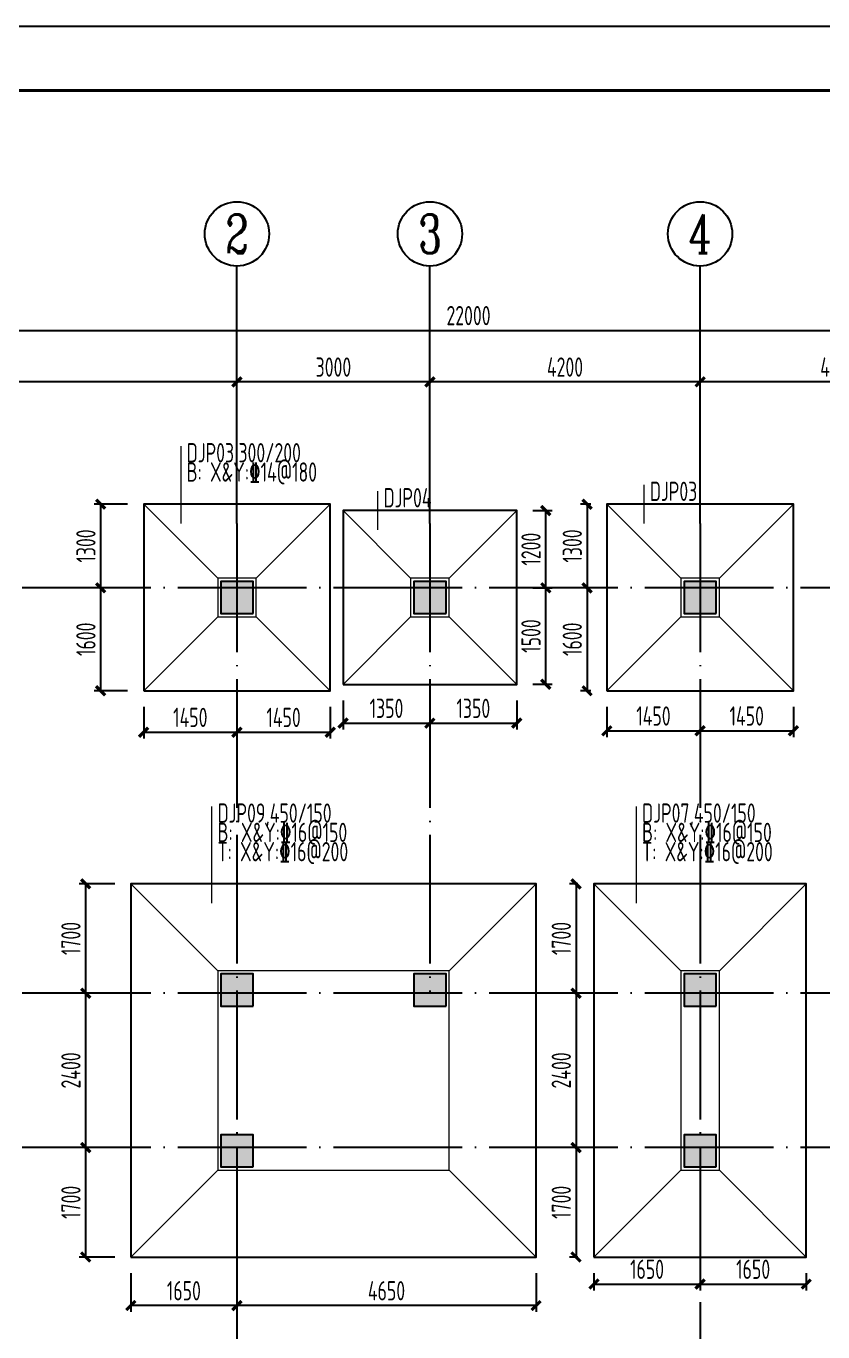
# Model space of a CAD drawing. Extents: x 9731685 to 18866768, y -962146 to 194094.
# Drawn here: x 9796517 to 9808904, y 25002 to 45294 of the extents above; entities that cross this region are included whole.
import ezdxf
from ezdxf.enums import TextEntityAlignment as Align

# ---------------------------------------------------------------- set-up
doc = ezdxf.new("R2010")
doc.units = 0
doc.header["$LTSCALE"] = 1000
doc.linetypes.add('DOTE', pattern=[2.42, 2, -0.2, 0.02, -0.2])
doc.layers.get('0').update_dxf_attribs({"linetype": 'CONTINUOUS'})
doc.layers.get('Defpoints').update_dxf_attribs({"linetype": 'CONTINUOUS'})
for name, color, linetype in [('10', 7, 'CONTINUOUS'), ('AXIS', 1, 'DOTE'), ('AXIS_DIM', 3, 'CONTINUOUS'), ('AXIS_NUM', 7, 'CONTINUOUS'), ('BORDER', 7, 'CONTINUOUS'), ('COLU', 7, 'CONTINUOUS'), ('COLU_HATCH', 251, 'CONTINUOUS'), ('DIM', 3, 'CONTINUOUS')]:
    doc.layers.add(name, color=color, linetype=linetype)
doc.layers.add('1505', color=2, linetype='CONTINUOUS', lineweight=18)
doc.layers.add('1526', color=7, linetype='CONTINUOUS', lineweight=18)
doc.layers.add('709', color=7, linetype='CONTINUOUS', lineweight=18, true_color=0xdfdfdf)
doc.styles.add('TSSD_Axis', font='Complex.shx', dxfattribs={"width": 0.7, "bigfont": 'hztxt.shx'})
doc.styles.add('TSSD_Dimension', font='Tssdeng.shx', dxfattribs={"width": 0.7, "bigfont": 'hztxt.shx'})
doc.styles.add('TSSD_Rein', font='Tssdeng.shx', dxfattribs={"width": 0.7, "bigfont": 'hztxt.shx'})
doc.dimstyles.new('TSSD_100_100$0', dxfattribs={"dimtxt": 300, "dimasz": 100, "dimexe": 100, "dimexo": 250, "dimgap": 80, "dimtad": 1, "dimdec": 0, "dimzin": 0, "dimdsep": 46, "dimtxsty": 'TSSD_Dimension', "dimblk1": 'ARCHTICK', "dimblk2": 'ARCHTICK', "dimsah": 1, "dimcen": 0, "dimclrd": 3, "dimclre": 256, "dimclrt": 7, "dimadec": 1, "dimazin": 0, "dimtfac": 1, "dimtdec": 0, "dimtix": 1, "dimtmove": 2, "dimatfit": 3, "dimldrblk": 'ARCHTICK', "dimfxl": 1, "dimtolj": 1, "dimtzin": 0, "dimarcsym": 0})

# ---------------------------------------------------------------- blocks, each defined once
blk = doc.blocks.new('ts_axno')
at = {"color": 0, "linetype": 'ByBlock', "lineweight": -2}
blk.add_circle((0, 0), 0.5, dxfattribs=at)
at = {"color": 0, "linetype": 'ByBlock', "lineweight": -2, "style": 'TSSD_Axis', "width": 0.7}
blk.add_attdef('A', text='', height=0.6, dxfattribs=at).set_placement((0, 0), align=Align.MIDDLE_CENTER)
blk = doc.blocks.new('_ArchTick')
at = {"color": 0, "linetype": 'ByBlock', "const_width": 0.5}
blk.add_lwpolyline([(-0.71, -0.71), (0.71, 0.71)], dxfattribs=at)
blk = doc.blocks.new('*D683')
at = {"layer": 'AXIS_DIM', "lineweight": -2}
for p, q in [((9806995, 37815), (9806995, 39865)), ((9811295, 37815), (9811295, 39865))]:
    blk.add_line(p, q, dxfattribs=at)
at = {"layer": 'AXIS_DIM', "color": 3, "lineweight": -2}
blk.add_line((9811295, 39765), (9806995, 39765), dxfattribs=at)
at = {"layer": 'Defpoints', "color": 0}
for p in [(9806995, 39765), (9806995, 37565), (9811295, 37565)]:
    blk.add_point(p, dxfattribs=at)
at = {"layer": 'AXIS_DIM', "color": 3, "lineweight": -2, "xscale": 100, "yscale": 100, "zscale": 100, "rotation": 180}
blk.add_blockref('_ArchTick', (9806995, 39765), dxfattribs=at)
at = {"layer": 'AXIS_DIM', "color": 3, "lineweight": -2, "xscale": 100, "yscale": 100, "zscale": 100}
blk.add_blockref('_ArchTick', (9811295, 39765), dxfattribs=at)
at = {"layer": 'AXIS_DIM', "color": 7, "insert": (9809145, 39995), "char_height": 300, "attachment_point": 5, "style": 'TSSD_Dimension'}
blk.add_mtext('\\A1;4300', dxfattribs=at)
blk = doc.blocks.new('*D684')
at = {"layer": 'AXIS_DIM', "lineweight": -2}
for p, q in [((9802795, 37815), (9802795, 39865)), ((9806995, 37815), (9806995, 39865))]:
    blk.add_line(p, q, dxfattribs=at)
at = {"layer": 'AXIS_DIM', "color": 3, "lineweight": -2}
blk.add_line((9806995, 39765), (9802795, 39765), dxfattribs=at)
at = {"layer": 'Defpoints', "color": 0}
for p in [(9802795, 39765), (9802795, 37565), (9806995, 37565)]:
    blk.add_point(p, dxfattribs=at)
at = {"layer": 'AXIS_DIM', "color": 3, "lineweight": -2, "xscale": 100, "yscale": 100, "zscale": 100, "rotation": 180}
blk.add_blockref('_ArchTick', (9802795, 39765), dxfattribs=at)
at = {"layer": 'AXIS_DIM', "color": 3, "lineweight": -2, "xscale": 100, "yscale": 100, "zscale": 100}
blk.add_blockref('_ArchTick', (9806995, 39765), dxfattribs=at)
at = {"layer": 'AXIS_DIM', "color": 7, "insert": (9804895, 39995), "char_height": 300, "attachment_point": 5, "style": 'TSSD_Dimension'}
blk.add_mtext('\\A1;4200', dxfattribs=at)
blk = doc.blocks.new('*D685')
at = {"layer": 'AXIS_DIM', "lineweight": -2}
for p, q in [((9799795, 37815), (9799795, 39865)), ((9802795, 37815), (9802795, 39865))]:
    blk.add_line(p, q, dxfattribs=at)
at = {"layer": 'AXIS_DIM', "color": 3, "lineweight": -2}
blk.add_line((9802795, 39765), (9799795, 39765), dxfattribs=at)
at = {"layer": 'Defpoints', "color": 0}
for p in [(9799795, 39765), (9799795, 37565), (9802795, 37565)]:
    blk.add_point(p, dxfattribs=at)
at = {"layer": 'AXIS_DIM', "color": 3, "lineweight": -2, "xscale": 100, "yscale": 100, "zscale": 100, "rotation": 180}
blk.add_blockref('_ArchTick', (9799795, 39765), dxfattribs=at)
at = {"layer": 'AXIS_DIM', "color": 3, "lineweight": -2, "xscale": 100, "yscale": 100, "zscale": 100}
blk.add_blockref('_ArchTick', (9802795, 39765), dxfattribs=at)
at = {"layer": 'AXIS_DIM', "color": 7, "insert": (9801295, 39995), "char_height": 300, "attachment_point": 5, "style": 'TSSD_Dimension'}
blk.add_mtext('\\A1;3000', dxfattribs=at)
blk = doc.blocks.new('*D686')
at = {"layer": 'AXIS_DIM', "lineweight": -2}
for p, q in [((9792395, 37815), (9792395, 39865)), ((9799795, 37815), (9799795, 39865))]:
    blk.add_line(p, q, dxfattribs=at)
at = {"layer": 'AXIS_DIM', "color": 3, "lineweight": -2}
blk.add_line((9799795, 39765), (9792395, 39765), dxfattribs=at)
at = {"layer": 'Defpoints', "color": 0}
for p in [(9792395, 39765), (9792395, 37565), (9799795, 37565)]:
    blk.add_point(p, dxfattribs=at)
at = {"layer": 'AXIS_DIM', "color": 3, "lineweight": -2, "xscale": 100, "yscale": 100, "zscale": 100, "rotation": 180}
blk.add_blockref('_ArchTick', (9792395, 39765), dxfattribs=at)
at = {"layer": 'AXIS_DIM', "color": 3, "lineweight": -2, "xscale": 100, "yscale": 100, "zscale": 100}
blk.add_blockref('_ArchTick', (9799795, 39765), dxfattribs=at)
at = {"layer": 'AXIS_DIM', "color": 7, "insert": (9796095, 39995), "char_height": 300, "attachment_point": 5, "style": 'TSSD_Dimension'}
blk.add_mtext('\\A1;7400', dxfattribs=at)
blk = doc.blocks.new('*D687')
at = {"layer": 'AXIS_DIM', "lineweight": -2}
for p, q in [((9792395, 37815), (9792395, 40665)), ((9814395, 37815), (9814395, 40665))]:
    blk.add_line(p, q, dxfattribs=at)
at = {"layer": 'AXIS_DIM', "color": 3, "lineweight": -2}
blk.add_line((9792395, 40565), (9814395, 40565), dxfattribs=at)
at = {"layer": 'Defpoints', "color": 0}
for p in [(9814395, 40565), (9792395, 37565), (9814395, 37565)]:
    blk.add_point(p, dxfattribs=at)
at = {"layer": 'AXIS_DIM', "color": 3, "lineweight": -2, "xscale": 100, "yscale": 100, "zscale": 100, "rotation": 180}
blk.add_blockref('_ArchTick', (9792395, 40565), dxfattribs=at)
at = {"layer": 'AXIS_DIM', "color": 3, "lineweight": -2, "xscale": 100, "yscale": 100, "zscale": 100}
blk.add_blockref('_ArchTick', (9814395, 40565), dxfattribs=at)
at = {"layer": 'AXIS_DIM', "color": 7, "insert": (9803395, 40795), "char_height": 300, "attachment_point": 5, "style": 'TSSD_Dimension'}
blk.add_mtext('\\A1;22000', dxfattribs=at)
blk = doc.blocks.new('*D734')
at = {"layer": 'Defpoints', "color": 0}
for p in [(9805345, 31965), (9805067, 30265), (9805345, 30265)]:
    blk.add_point(p, dxfattribs=at)
at = {"layer": 'DIM', "lineweight": -2}
for p, q in [((9805095, 31965), (9804967, 31965)), ((9805095, 30265), (9804967, 30265))]:
    blk.add_line(p, q, dxfattribs=at)
at = {"layer": 'DIM', "color": 3, "lineweight": -2}
blk.add_line((9805067, 31965), (9805067, 30265), dxfattribs=at)
at = {"layer": 'DIM', "color": 3, "lineweight": -2, "xscale": 100, "yscale": 100, "zscale": 100}
for p, rotation in [((9805067, 31965), 90), ((9805067, 30265), 270)]:
    blk.add_blockref('_ArchTick', p, dxfattribs=dict(at, rotation=rotation))
at = {"layer": 'DIM', "color": 7, "insert": (9804837, 31115), "char_height": 300, "attachment_point": 5, "rotation": 90, "style": 'TSSD_Dimension'}
blk.add_mtext('\\A1;1700', dxfattribs=at)
blk = doc.blocks.new('*D735')
at = {"layer": 'Defpoints', "color": 0}
for p in [(9805345, 30265), (9805067, 27865), (9805345, 27865)]:
    blk.add_point(p, dxfattribs=at)
at = {"layer": 'DIM', "lineweight": -2}
for p, q in [((9805095, 30265), (9804967, 30265)), ((9805095, 27865), (9804967, 27865))]:
    blk.add_line(p, q, dxfattribs=at)
at = {"layer": 'DIM', "color": 3, "lineweight": -2}
blk.add_line((9805067, 30265), (9805067, 27865), dxfattribs=at)
at = {"layer": 'DIM', "color": 3, "lineweight": -2, "xscale": 100, "yscale": 100, "zscale": 100}
for p, rotation in [((9805067, 30265), 90), ((9805067, 27865), 270)]:
    blk.add_blockref('_ArchTick', p, dxfattribs=dict(at, rotation=rotation))
at = {"layer": 'DIM', "color": 7, "insert": (9804837, 29065), "char_height": 300, "attachment_point": 5, "rotation": 90, "style": 'TSSD_Dimension'}
blk.add_mtext('\\A1;2400', dxfattribs=at)
blk = doc.blocks.new('*D736')
at = {"layer": 'Defpoints', "color": 0}
for p in [(9805345, 27865), (9805067, 26165), (9805345, 26165)]:
    blk.add_point(p, dxfattribs=at)
at = {"layer": 'DIM', "lineweight": -2}
for p, q in [((9805095, 27865), (9804967, 27865)), ((9805095, 26165), (9804967, 26165))]:
    blk.add_line(p, q, dxfattribs=at)
at = {"layer": 'DIM', "color": 3, "lineweight": -2}
blk.add_line((9805067, 27865), (9805067, 26165), dxfattribs=at)
at = {"layer": 'DIM', "color": 3, "lineweight": -2, "xscale": 100, "yscale": 100, "zscale": 100}
for p, rotation in [((9805067, 27865), 90), ((9805067, 26165), 270)]:
    blk.add_blockref('_ArchTick', p, dxfattribs=dict(at, rotation=rotation))
at = {"layer": 'DIM', "color": 7, "insert": (9804837, 27015), "char_height": 300, "attachment_point": 5, "rotation": 90, "style": 'TSSD_Dimension'}
blk.add_mtext('\\A1;1700', dxfattribs=at)
blk = doc.blocks.new('*D737')
at = {"layer": 'Defpoints', "color": 0}
for p in [(9805345, 26165), (9806995, 26165), (9806995, 25745)]:
    blk.add_point(p, dxfattribs=at)
at = {"layer": 'DIM', "lineweight": -2}
for p, q in [((9805345, 25915), (9805345, 25645)), ((9806995, 25915), (9806995, 25645))]:
    blk.add_line(p, q, dxfattribs=at)
at = {"layer": 'DIM', "color": 3, "lineweight": -2}
blk.add_line((9805345, 25745), (9806995, 25745), dxfattribs=at)
at = {"layer": 'DIM', "color": 3, "lineweight": -2, "xscale": 100, "yscale": 100, "zscale": 100, "rotation": 180}
blk.add_blockref('_ArchTick', (9805345, 25745), dxfattribs=at)
at = {"layer": 'DIM', "color": 3, "lineweight": -2, "xscale": 100, "yscale": 100, "zscale": 100}
blk.add_blockref('_ArchTick', (9806995, 25745), dxfattribs=at)
at = {"layer": 'DIM', "color": 7, "insert": (9806170, 25975), "char_height": 300, "attachment_point": 5, "style": 'TSSD_Dimension'}
blk.add_mtext('\\A1;1650', dxfattribs=at)
blk = doc.blocks.new('*D738')
at = {"layer": 'Defpoints', "color": 0}
for p in [(9806995, 26165), (9808645, 26165), (9808645, 25745)]:
    blk.add_point(p, dxfattribs=at)
at = {"layer": 'DIM', "lineweight": -2}
for p, q in [((9806995, 25915), (9806995, 25645)), ((9808645, 25915), (9808645, 25645))]:
    blk.add_line(p, q, dxfattribs=at)
at = {"layer": 'DIM', "color": 3, "lineweight": -2}
blk.add_line((9806995, 25745), (9808645, 25745), dxfattribs=at)
at = {"layer": 'DIM', "color": 3, "lineweight": -2, "xscale": 100, "yscale": 100, "zscale": 100, "rotation": 180}
blk.add_blockref('_ArchTick', (9806995, 25745), dxfattribs=at)
at = {"layer": 'DIM', "color": 3, "lineweight": -2, "xscale": 100, "yscale": 100, "zscale": 100}
blk.add_blockref('_ArchTick', (9808645, 25745), dxfattribs=at)
at = {"layer": 'DIM', "color": 7, "insert": (9807820, 25975), "char_height": 300, "attachment_point": 5, "style": 'TSSD_Dimension'}
blk.add_mtext('\\A1;1650', dxfattribs=at)
blk = doc.blocks.new('*D739')
at = {"layer": 'Defpoints', "color": 0}
for p in [(9799795, 26165), (9804445, 26165), (9799795, 25411)]:
    blk.add_point(p, dxfattribs=at)
at = {"layer": 'DIM', "lineweight": -2}
for p, q in [((9799795, 25915), (9799795, 25311)), ((9804445, 25915), (9804445, 25311))]:
    blk.add_line(p, q, dxfattribs=at)
at = {"layer": 'DIM', "color": 3, "lineweight": -2}
blk.add_line((9804445, 25411), (9799795, 25411), dxfattribs=at)
at = {"layer": 'DIM', "color": 3, "lineweight": -2, "xscale": 100, "yscale": 100, "zscale": 100, "rotation": 180}
blk.add_blockref('_ArchTick', (9799795, 25411), dxfattribs=at)
at = {"layer": 'DIM', "color": 3, "lineweight": -2, "xscale": 100, "yscale": 100, "zscale": 100}
blk.add_blockref('_ArchTick', (9804445, 25411), dxfattribs=at)
at = {"layer": 'DIM', "color": 7, "insert": (9802120, 25641), "char_height": 300, "attachment_point": 5, "style": 'TSSD_Dimension'}
blk.add_mtext('\\A1;4650', dxfattribs=at)
blk = doc.blocks.new('*D740')
at = {"layer": 'Defpoints', "color": 0}
for p in [(9798145, 26165), (9799795, 26165), (9798145, 25411)]:
    blk.add_point(p, dxfattribs=at)
at = {"layer": 'DIM', "lineweight": -2}
for p, q in [((9798145, 25915), (9798145, 25311)), ((9799795, 25915), (9799795, 25311))]:
    blk.add_line(p, q, dxfattribs=at)
at = {"layer": 'DIM', "color": 3, "lineweight": -2}
blk.add_line((9799795, 25411), (9798145, 25411), dxfattribs=at)
at = {"layer": 'DIM', "color": 3, "lineweight": -2, "xscale": 100, "yscale": 100, "zscale": 100, "rotation": 180}
blk.add_blockref('_ArchTick', (9798145, 25411), dxfattribs=at)
at = {"layer": 'DIM', "color": 3, "lineweight": -2, "xscale": 100, "yscale": 100, "zscale": 100}
blk.add_blockref('_ArchTick', (9799795, 25411), dxfattribs=at)
at = {"layer": 'DIM', "color": 7, "insert": (9798970, 25641), "char_height": 300, "attachment_point": 5, "style": 'TSSD_Dimension'}
blk.add_mtext('\\A1;1650', dxfattribs=at)
blk = doc.blocks.new('*D741')
at = {"layer": 'Defpoints', "color": 0}
for p in [(9797444, 27865), (9798145, 27865), (9798145, 26165)]:
    blk.add_point(p, dxfattribs=at)
at = {"layer": 'DIM', "lineweight": -2}
for p, q in [((9797895, 27865), (9797344, 27865)), ((9797895, 26165), (9797344, 26165))]:
    blk.add_line(p, q, dxfattribs=at)
at = {"layer": 'DIM', "color": 3, "lineweight": -2}
blk.add_line((9797444, 26165), (9797444, 27865), dxfattribs=at)
at = {"layer": 'DIM', "color": 3, "lineweight": -2, "xscale": 100, "yscale": 100, "zscale": 100}
for p, rotation in [((9797444, 27865), 90), ((9797444, 26165), 270)]:
    blk.add_blockref('_ArchTick', p, dxfattribs=dict(at, rotation=rotation))
at = {"layer": 'DIM', "color": 7, "insert": (9797214, 27015), "char_height": 300, "attachment_point": 5, "rotation": 90, "style": 'TSSD_Dimension'}
blk.add_mtext('\\A1;1700', dxfattribs=at)
blk = doc.blocks.new('*D742')
at = {"layer": 'Defpoints', "color": 0}
for p in [(9797444, 30265), (9798145, 30265), (9798145, 27865)]:
    blk.add_point(p, dxfattribs=at)
at = {"layer": 'DIM', "lineweight": -2}
for p, q in [((9797895, 30265), (9797344, 30265)), ((9797895, 27865), (9797344, 27865))]:
    blk.add_line(p, q, dxfattribs=at)
at = {"layer": 'DIM', "color": 3, "lineweight": -2}
blk.add_line((9797444, 27865), (9797444, 30265), dxfattribs=at)
at = {"layer": 'DIM', "color": 3, "lineweight": -2, "xscale": 100, "yscale": 100, "zscale": 100}
for p, rotation in [((9797444, 30265), 90), ((9797444, 27865), 270)]:
    blk.add_blockref('_ArchTick', p, dxfattribs=dict(at, rotation=rotation))
at = {"layer": 'DIM', "color": 7, "insert": (9797214, 29065), "char_height": 300, "attachment_point": 5, "rotation": 90, "style": 'TSSD_Dimension'}
blk.add_mtext('\\A1;2400', dxfattribs=at)
blk = doc.blocks.new('*D743')
at = {"layer": 'Defpoints', "color": 0}
for p in [(9797444, 31965), (9798145, 31965), (9798145, 30265)]:
    blk.add_point(p, dxfattribs=at)
at = {"layer": 'DIM', "lineweight": -2}
for p, q in [((9797895, 31965), (9797344, 31965)), ((9797895, 30265), (9797344, 30265))]:
    blk.add_line(p, q, dxfattribs=at)
at = {"layer": 'DIM', "color": 3, "lineweight": -2}
blk.add_line((9797444, 30265), (9797444, 31965), dxfattribs=at)
at = {"layer": 'DIM', "color": 3, "lineweight": -2, "xscale": 100, "yscale": 100, "zscale": 100}
for p, rotation in [((9797444, 31965), 90), ((9797444, 30265), 270)]:
    blk.add_blockref('_ArchTick', p, dxfattribs=dict(at, rotation=rotation))
at = {"layer": 'DIM', "color": 7, "insert": (9797214, 31115), "char_height": 300, "attachment_point": 5, "rotation": 90, "style": 'TSSD_Dimension'}
blk.add_mtext('\\A1;1700', dxfattribs=at)
blk = doc.blocks.new('*D744')
at = {"layer": 'Defpoints', "color": 0}
for p in [(9797677, 36565), (9798345, 36565), (9798345, 34965)]:
    blk.add_point(p, dxfattribs=at)
at = {"layer": 'DIM', "lineweight": -2}
for p, q in [((9798095, 36565), (9797577, 36565)), ((9798095, 34965), (9797577, 34965))]:
    blk.add_line(p, q, dxfattribs=at)
at = {"layer": 'DIM', "color": 3, "lineweight": -2}
blk.add_line((9797677, 34965), (9797677, 36565), dxfattribs=at)
at = {"layer": 'DIM', "color": 3, "lineweight": -2, "xscale": 100, "yscale": 100, "zscale": 100}
for p, rotation in [((9797677, 36565), 90), ((9797677, 34965), 270)]:
    blk.add_blockref('_ArchTick', p, dxfattribs=dict(at, rotation=rotation))
at = {"layer": 'DIM', "color": 7, "insert": (9797447, 35765), "char_height": 300, "attachment_point": 5, "rotation": 90, "style": 'TSSD_Dimension'}
blk.add_mtext('\\A1;1600', dxfattribs=at)
blk = doc.blocks.new('*D745')
at = {"layer": 'Defpoints', "color": 0}
for p in [(9797677, 37865), (9798345, 37865), (9798345, 36565)]:
    blk.add_point(p, dxfattribs=at)
at = {"layer": 'DIM', "lineweight": -2}
for p, q in [((9798095, 37865), (9797577, 37865)), ((9798095, 36565), (9797577, 36565))]:
    blk.add_line(p, q, dxfattribs=at)
at = {"layer": 'DIM', "color": 3, "lineweight": -2}
blk.add_line((9797677, 36565), (9797677, 37865), dxfattribs=at)
at = {"layer": 'DIM', "color": 3, "lineweight": -2, "xscale": 100, "yscale": 100, "zscale": 100}
for p, rotation in [((9797677, 37865), 90), ((9797677, 36565), 270)]:
    blk.add_blockref('_ArchTick', p, dxfattribs=dict(at, rotation=rotation))
at = {"layer": 'DIM', "color": 7, "insert": (9797447, 37215), "char_height": 300, "attachment_point": 5, "rotation": 90, "style": 'TSSD_Dimension'}
blk.add_mtext('\\A1;1300', dxfattribs=at)
blk = doc.blocks.new('*D746')
at = {"layer": 'Defpoints', "color": 0}
for p in [(9798345, 34965), (9799795, 34965), (9799795, 34321)]:
    blk.add_point(p, dxfattribs=at)
at = {"layer": 'DIM', "lineweight": -2}
for p, q in [((9798345, 34715), (9798345, 34221)), ((9799795, 34715), (9799795, 34221))]:
    blk.add_line(p, q, dxfattribs=at)
at = {"layer": 'DIM', "color": 3, "lineweight": -2}
blk.add_line((9798345, 34321), (9799795, 34321), dxfattribs=at)
at = {"layer": 'DIM', "color": 3, "lineweight": -2, "xscale": 100, "yscale": 100, "zscale": 100, "rotation": 180}
blk.add_blockref('_ArchTick', (9798345, 34321), dxfattribs=at)
at = {"layer": 'DIM', "color": 3, "lineweight": -2, "xscale": 100, "yscale": 100, "zscale": 100}
blk.add_blockref('_ArchTick', (9799795, 34321), dxfattribs=at)
at = {"layer": 'DIM', "color": 7, "insert": (9799070, 34551), "char_height": 300, "attachment_point": 5, "style": 'TSSD_Dimension'}
blk.add_mtext('\\A1;1450', dxfattribs=at)
blk = doc.blocks.new('*D747')
at = {"layer": 'Defpoints', "color": 0}
for p in [(9799795, 34965), (9801245, 34965), (9801245, 34321)]:
    blk.add_point(p, dxfattribs=at)
at = {"layer": 'DIM', "lineweight": -2}
for p, q in [((9799795, 34715), (9799795, 34221)), ((9801245, 34715), (9801245, 34221))]:
    blk.add_line(p, q, dxfattribs=at)
at = {"layer": 'DIM', "color": 3, "lineweight": -2}
blk.add_line((9799795, 34321), (9801245, 34321), dxfattribs=at)
at = {"layer": 'DIM', "color": 3, "lineweight": -2, "xscale": 100, "yscale": 100, "zscale": 100, "rotation": 180}
blk.add_blockref('_ArchTick', (9799795, 34321), dxfattribs=at)
at = {"layer": 'DIM', "color": 3, "lineweight": -2, "xscale": 100, "yscale": 100, "zscale": 100}
blk.add_blockref('_ArchTick', (9801245, 34321), dxfattribs=at)
at = {"layer": 'DIM', "color": 7, "insert": (9800520, 34551), "char_height": 300, "attachment_point": 5, "style": 'TSSD_Dimension'}
blk.add_mtext('\\A1;1450', dxfattribs=at)
blk = doc.blocks.new('*D748')
at = {"layer": 'Defpoints', "color": 0}
for p in [(9801445, 35065), (9802795, 35065), (9802795, 34462)]:
    blk.add_point(p, dxfattribs=at)
at = {"layer": 'DIM', "lineweight": -2}
for p, q in [((9801445, 34815), (9801445, 34362)), ((9802795, 34815), (9802795, 34362))]:
    blk.add_line(p, q, dxfattribs=at)
at = {"layer": 'DIM', "color": 3, "lineweight": -2}
blk.add_line((9801445, 34462), (9802795, 34462), dxfattribs=at)
at = {"layer": 'DIM', "color": 3, "lineweight": -2, "xscale": 100, "yscale": 100, "zscale": 100, "rotation": 180}
blk.add_blockref('_ArchTick', (9801445, 34462), dxfattribs=at)
at = {"layer": 'DIM', "color": 3, "lineweight": -2, "xscale": 100, "yscale": 100, "zscale": 100}
blk.add_blockref('_ArchTick', (9802795, 34462), dxfattribs=at)
at = {"layer": 'DIM', "color": 7, "insert": (9802120, 34692), "char_height": 300, "attachment_point": 5, "style": 'TSSD_Dimension'}
blk.add_mtext('\\A1;1350', dxfattribs=at)
blk = doc.blocks.new('*D749')
at = {"layer": 'Defpoints', "color": 0}
for p in [(9802795, 35065), (9804145, 35065), (9804145, 34462)]:
    blk.add_point(p, dxfattribs=at)
at = {"layer": 'DIM', "lineweight": -2}
for p, q in [((9802795, 34815), (9802795, 34362)), ((9804145, 34815), (9804145, 34362))]:
    blk.add_line(p, q, dxfattribs=at)
at = {"layer": 'DIM', "color": 3, "lineweight": -2}
blk.add_line((9802795, 34462), (9804145, 34462), dxfattribs=at)
at = {"layer": 'DIM', "color": 3, "lineweight": -2, "xscale": 100, "yscale": 100, "zscale": 100, "rotation": 180}
blk.add_blockref('_ArchTick', (9802795, 34462), dxfattribs=at)
at = {"layer": 'DIM', "color": 3, "lineweight": -2, "xscale": 100, "yscale": 100, "zscale": 100}
blk.add_blockref('_ArchTick', (9804145, 34462), dxfattribs=at)
at = {"layer": 'DIM', "color": 7, "insert": (9803470, 34692), "char_height": 300, "attachment_point": 5, "style": 'TSSD_Dimension'}
blk.add_mtext('\\A1;1350', dxfattribs=at)
blk = doc.blocks.new('*D750')
at = {"layer": 'Defpoints', "color": 0}
for p in [(9804145, 36565), (9804596, 36565), (9804145, 35065)]:
    blk.add_point(p, dxfattribs=at)
at = {"layer": 'DIM', "lineweight": -2}
for p, q in [((9804395, 36565), (9804696, 36565)), ((9804395, 35065), (9804696, 35065))]:
    blk.add_line(p, q, dxfattribs=at)
at = {"layer": 'DIM', "color": 3, "lineweight": -2}
blk.add_line((9804596, 35065), (9804596, 36565), dxfattribs=at)
at = {"layer": 'DIM', "color": 3, "lineweight": -2, "xscale": 100, "yscale": 100, "zscale": 100}
for p, rotation in [((9804596, 36565), 90), ((9804596, 35065), 270)]:
    blk.add_blockref('_ArchTick', p, dxfattribs=dict(at, rotation=rotation))
at = {"layer": 'DIM', "color": 7, "insert": (9804366, 35815), "char_height": 300, "attachment_point": 5, "rotation": 90, "style": 'TSSD_Dimension'}
blk.add_mtext('\\A1;1500', dxfattribs=at)
blk = doc.blocks.new('*D751')
at = {"layer": 'Defpoints', "color": 0}
for p in [(9804145, 37765), (9804596, 37765), (9804145, 36565)]:
    blk.add_point(p, dxfattribs=at)
at = {"layer": 'DIM', "lineweight": -2}
for p, q in [((9804395, 37765), (9804696, 37765)), ((9804395, 36565), (9804696, 36565))]:
    blk.add_line(p, q, dxfattribs=at)
at = {"layer": 'DIM', "color": 3, "lineweight": -2}
blk.add_line((9804596, 36565), (9804596, 37765), dxfattribs=at)
at = {"layer": 'DIM', "color": 3, "lineweight": -2, "xscale": 100, "yscale": 100, "zscale": 100}
for p, rotation in [((9804596, 37765), 90), ((9804596, 36565), 270)]:
    blk.add_blockref('_ArchTick', p, dxfattribs=dict(at, rotation=rotation))
at = {"layer": 'DIM', "color": 7, "insert": (9804366, 37165), "char_height": 300, "attachment_point": 5, "rotation": 90, "style": 'TSSD_Dimension'}
blk.add_mtext('\\A1;1200', dxfattribs=at)
blk = doc.blocks.new('*D752')
at = {"layer": 'Defpoints', "color": 0}
for p in [(9805545, 37865), (9805238, 36565), (9805545, 36565)]:
    blk.add_point(p, dxfattribs=at)
at = {"layer": 'DIM', "lineweight": -2}
for p, q in [((9805295, 37865), (9805138, 37865)), ((9805295, 36565), (9805138, 36565))]:
    blk.add_line(p, q, dxfattribs=at)
at = {"layer": 'DIM', "color": 3, "lineweight": -2}
blk.add_line((9805238, 37865), (9805238, 36565), dxfattribs=at)
at = {"layer": 'DIM', "color": 3, "lineweight": -2, "xscale": 100, "yscale": 100, "zscale": 100}
for p, rotation in [((9805238, 37865), 90), ((9805238, 36565), 270)]:
    blk.add_blockref('_ArchTick', p, dxfattribs=dict(at, rotation=rotation))
at = {"layer": 'DIM', "color": 7, "insert": (9805008, 37215), "char_height": 300, "attachment_point": 5, "rotation": 90, "style": 'TSSD_Dimension'}
blk.add_mtext('\\A1;1300', dxfattribs=at)
blk = doc.blocks.new('*D753')
at = {"layer": 'Defpoints', "color": 0}
for p in [(9805545, 36565), (9805238, 34965), (9805545, 34965)]:
    blk.add_point(p, dxfattribs=at)
at = {"layer": 'DIM', "lineweight": -2}
for p, q in [((9805295, 36565), (9805138, 36565)), ((9805295, 34965), (9805138, 34965))]:
    blk.add_line(p, q, dxfattribs=at)
at = {"layer": 'DIM', "color": 3, "lineweight": -2}
blk.add_line((9805238, 36565), (9805238, 34965), dxfattribs=at)
at = {"layer": 'DIM', "color": 3, "lineweight": -2, "xscale": 100, "yscale": 100, "zscale": 100}
for p, rotation in [((9805238, 36565), 90), ((9805238, 34965), 270)]:
    blk.add_blockref('_ArchTick', p, dxfattribs=dict(at, rotation=rotation))
at = {"layer": 'DIM', "color": 7, "insert": (9805008, 35765), "char_height": 300, "attachment_point": 5, "rotation": 90, "style": 'TSSD_Dimension'}
blk.add_mtext('\\A1;1600', dxfattribs=at)
blk = doc.blocks.new('*D754')
at = {"layer": 'Defpoints', "color": 0}
for p in [(9805545, 34965), (9806995, 34965), (9806995, 34343)]:
    blk.add_point(p, dxfattribs=at)
at = {"layer": 'DIM', "lineweight": -2}
for p, q in [((9805545, 34715), (9805545, 34243)), ((9806995, 34715), (9806995, 34243))]:
    blk.add_line(p, q, dxfattribs=at)
at = {"layer": 'DIM', "color": 3, "lineweight": -2}
blk.add_line((9805545, 34343), (9806995, 34343), dxfattribs=at)
at = {"layer": 'DIM', "color": 3, "lineweight": -2, "xscale": 100, "yscale": 100, "zscale": 100, "rotation": 180}
blk.add_blockref('_ArchTick', (9805545, 34343), dxfattribs=at)
at = {"layer": 'DIM', "color": 3, "lineweight": -2, "xscale": 100, "yscale": 100, "zscale": 100}
blk.add_blockref('_ArchTick', (9806995, 34343), dxfattribs=at)
at = {"layer": 'DIM', "color": 7, "insert": (9806270, 34573), "char_height": 300, "attachment_point": 5, "style": 'TSSD_Dimension'}
blk.add_mtext('\\A1;1450', dxfattribs=at)
blk = doc.blocks.new('*D755')
at = {"layer": 'Defpoints', "color": 0}
for p in [(9806995, 34965), (9808445, 34965), (9808445, 34343)]:
    blk.add_point(p, dxfattribs=at)
at = {"layer": 'DIM', "lineweight": -2}
for p, q in [((9806995, 34715), (9806995, 34243)), ((9808445, 34715), (9808445, 34243))]:
    blk.add_line(p, q, dxfattribs=at)
at = {"layer": 'DIM', "color": 3, "lineweight": -2}
blk.add_line((9806995, 34343), (9808445, 34343), dxfattribs=at)
at = {"layer": 'DIM', "color": 3, "lineweight": -2, "xscale": 100, "yscale": 100, "zscale": 100, "rotation": 180}
blk.add_blockref('_ArchTick', (9806995, 34343), dxfattribs=at)
at = {"layer": 'DIM', "color": 3, "lineweight": -2, "xscale": 100, "yscale": 100, "zscale": 100}
blk.add_blockref('_ArchTick', (9808445, 34343), dxfattribs=at)
at = {"layer": 'DIM', "color": 7, "insert": (9807720, 34573), "char_height": 300, "attachment_point": 5, "style": 'TSSD_Dimension'}
blk.add_mtext('\\A1;1450', dxfattribs=at)

msp = doc.modelspace()

# ---------------------------------------------------------------- hatches: boundary and pattern name
at = {"layer": 'COLU_HATCH'}
for points in [[(9800045.4, 36164.9), (9800045.4, 36664.9), (9799545.4, 36664.9), (9799545.4, 36164.9)], [(9803045.4, 36164.9), (9803045.4, 36664.9), (9802545.4, 36664.9), (9802545.4, 36164.9)], [(9807245.4, 36164.9), (9807245.4, 36664.9), (9806745.4, 36664.9), (9806745.4, 36164.9)], [(9800045.4, 30064.9), (9800045.4, 30564.9), (9799545.4, 30564.9), (9799545.4, 30064.9)], [(9803045.4, 30064.9), (9803045.4, 30564.9), (9802545.4, 30564.9), (9802545.4, 30064.9)], [(9807245.4, 30064.9), (9807245.4, 30564.9), (9806745.4, 30564.9), (9806745.4, 30064.9)], [(9800045.4, 27564.9), (9800045.4, 28064.9), (9799545.4, 28064.9), (9799545.4, 27564.9)], [(9807245.4, 27564.9), (9807245.4, 28064.9), (9806745.4, 28064.9), (9806745.4, 27564.9)]]:
    msp.add_hatch(color=256, dxfattribs=at).paths.add_polyline_path(points)

# ---------------------------------------------------------------- linework, layer by layer
at = {"layer": '10', "ltscale": 1}
for points in [[(9800045.4, 36164.9), (9800045.4, 36664.9), (9799545.4, 36664.9), (9799545.4, 36164.9)], [(9803045.4, 36164.9), (9803045.4, 36664.9), (9802545.4, 36664.9), (9802545.4, 36164.9)], [(9807245.4, 36164.9), (9807245.4, 36664.9), (9806745.4, 36664.9), (9806745.4, 36164.9)], [(9800045.4, 30064.9), (9800045.4, 30564.9), (9799545.4, 30564.9), (9799545.4, 30064.9)], [(9803045.4, 30064.9), (9803045.4, 30564.9), (9802545.4, 30564.9), (9802545.4, 30064.9)], [(9807245.4, 30064.9), (9807245.4, 30564.9), (9806745.4, 30564.9), (9806745.4, 30064.9)], [(9800045.4, 27564.9), (9800045.4, 28064.9), (9799545.4, 28064.9), (9799545.4, 27564.9)], [(9807245.4, 27564.9), (9807245.4, 28064.9), (9806745.4, 28064.9), (9806745.4, 27564.9)]]:
    msp.add_lwpolyline(points, close=True, dxfattribs=at)
at = {"layer": '1505', "ltscale": 1}
for points in [[(9798345.4, 37864.9), (9799495.4, 36714.9)], [(9801245.4, 37864.9), (9800095.4, 36714.9)], [(9801445.4, 37764.9), (9802495.4, 36714.9)], [(9804145.4, 37764.9), (9803095.4, 36714.9)], [(9805545.4, 37864.9), (9806695.4, 36714.9)], [(9808445.4, 37864.9), (9807295.4, 36714.9)], [(9798345.4, 34964.9), (9799495.4, 36114.9)], [(9801245.4, 34964.9), (9800095.4, 36114.9)], [(9801445.4, 35064.9), (9802495.4, 36114.9)], [(9804145.4, 35064.9), (9803095.4, 36114.9)], [(9805545.4, 34964.9), (9806695.4, 36114.9)], [(9808445.4, 34964.9), (9807295.4, 36114.9)], [(9798145.4, 31964.9), (9799495.4, 30614.9)], [(9804445.4, 31964.9), (9803095.4, 30614.9)], [(9805345.4, 31964.9), (9806695.4, 30614.9)], [(9808645.4, 31964.9), (9807295.4, 30614.9)], [(9798145.4, 26164.9), (9799495.4, 27514.9)], [(9804445.4, 26164.9), (9803095.4, 27514.9)], [(9805345.4, 26164.9), (9806695.4, 27514.9)], [(9808645.4, 26164.9), (9807295.4, 27514.9)]]:
    msp.add_lwpolyline(points, dxfattribs=at)
for points in [[(9799495.4, 36114.9), (9800095.4, 36114.9), (9800095.4, 36714.9), (9799495.4, 36714.9)], [(9802495.4, 36114.9), (9803095.4, 36114.9), (9803095.4, 36714.9), (9802495.4, 36714.9)], [(9806695.4, 36114.9), (9807295.4, 36114.9), (9807295.4, 36714.9), (9806695.4, 36714.9)], [(9799495.4, 27514.9), (9803095.4, 27514.9), (9803095.4, 30614.9), (9799495.4, 30614.9)], [(9806695.4, 27514.9), (9807295.4, 27514.9), (9807295.4, 30614.9), (9806695.4, 30614.9)]]:
    msp.add_lwpolyline(points, close=True, dxfattribs=at)
at = {"layer": '1526', "ltscale": 1}
for p, q in [((9798925.4, 37564.9), (9798925.4, 38764.9)), ((9806125.4, 37564.9), (9806125.4, 38164.9)), ((9801985.4, 37464.9), (9801985.4, 38064.9)), ((9799405.4, 31664.9), (9799405.4, 33164.9)), ((9806005.4, 31664.9), (9806005.4, 33164.9))]:
    msp.add_line(p, q, dxfattribs=at)
at = {"layer": '709', "linetype": 'Continuous'}
for points in [[(9800045.4, 36164.9), (9800045.4, 36664.9), (9799545.4, 36664.9), (9799545.4, 36164.9)], [(9803045.4, 36164.9), (9803045.4, 36664.9), (9802545.4, 36664.9), (9802545.4, 36164.9)], [(9807245.4, 36164.9), (9807245.4, 36664.9), (9806745.4, 36664.9), (9806745.4, 36164.9)], [(9800045.4, 30064.9), (9800045.4, 30564.9), (9799545.4, 30564.9), (9799545.4, 30064.9)], [(9803045.4, 30064.9), (9803045.4, 30564.9), (9802545.4, 30564.9), (9802545.4, 30064.9)], [(9807245.4, 30064.9), (9807245.4, 30564.9), (9806745.4, 30564.9), (9806745.4, 30064.9)], [(9800045.4, 27564.9), (9800045.4, 28064.9), (9799545.4, 28064.9), (9799545.4, 27564.9)], [(9807245.4, 27564.9), (9807245.4, 28064.9), (9806745.4, 28064.9), (9806745.4, 27564.9)]]:
    msp.add_lwpolyline(points, close=True, dxfattribs=at)
at = {"layer": 'AXIS'}
for p, q in [((9799795.4, 37564.9, 0), (9799795.4, 20564.9, 0)), ((9802795.4, 37564.9, 0), (9802795.4, 30264.9, 0)), ((9806995.4, 37564.9, 0), (9806995.4, 20564.9, 0)), ((9815395.4, 36564.9, 0), (9791395.4, 36564.9, 0)), ((9815395.4, 30264.9, 0), (9791395.4, 30264.9, 0)), ((9815395.4, 27864.9, 0), (9791395.4, 27864.9, 0))]:
    msp.add_line(p, q, dxfattribs=at)
at = {"layer": 'AXIS_NUM'}
for p, q in [((9799795.4, 37564.9, 0), (9799795.4, 41564.9, 0)), ((9802795.4, 37564.9, 0), (9802795.4, 41564.9, 0)), ((9806995.4, 37564.9, 0), (9806995.4, 41564.9, 0))]:
    msp.add_line(p, q, dxfattribs=at)
at = {"layer": 'BORDER'}
msp.add_lwpolyline([(9777056.8, 3293.7), (9777056.8, 45293.7), (9836456.8, 45293.7), (9836456.8, 3293.7)], close=True, dxfattribs=at)
at = {"layer": 'BORDER', "const_width": 50}
msp.add_lwpolyline([(9779556.8, 4293.7), (9779556.8, 44293.7), (9835456.8, 44293.7), (9835456.8, 4293.7)], close=True, dxfattribs=at)
at = {"layer": 'COLU', "ltscale": 1}
for points in [[(9798345.4, 34964.9), (9801245.4, 34964.9), (9801245.4, 37864.9), (9798345.4, 37864.9)], [(9801445.4, 35064.9), (9804145.4, 35064.9), (9804145.4, 37764.9), (9801445.4, 37764.9)], [(9805545.4, 34964.9), (9808445.4, 34964.9), (9808445.4, 37864.9), (9805545.4, 37864.9)], [(9798145.4, 26164.9), (9804445.4, 26164.9), (9804445.4, 31964.9), (9798145.4, 31964.9)], [(9805345.4, 26164.9), (9808645.4, 26164.9), (9808645.4, 31964.9), (9805345.4, 31964.9)]]:
    msp.add_lwpolyline(points, close=True, dxfattribs=at)

# ---------------------------------------------------------------- block references
at = {"layer": 'AXIS_NUM'}
ref = msp.add_blockref('ts_axno', (9799795.4, 42064.9, 0), dxfattribs=dict(at, xscale=1000, yscale=1000, zscale=1000))
ref.add_attrib('2', '2', dxfattribs={"height": 600, "style": 'TSSD_Axis', "width": 0.7}).set_placement((9799795.4, 42064.9, 0), align=Align.MIDDLE_CENTER)
ref = msp.add_blockref('ts_axno', (9802795.4, 42064.9, 0), dxfattribs=dict(at, xscale=1000, yscale=1000, zscale=1000))
ref.add_attrib('3', '3', dxfattribs={"height": 600, "style": 'TSSD_Axis', "width": 0.7}).set_placement((9802795.4, 42064.9, 0), align=Align.MIDDLE_CENTER)
ref = msp.add_blockref('ts_axno', (9806995.4, 42064.9, 0), dxfattribs=dict(at, xscale=1000, yscale=1000, zscale=1000))
ref.add_attrib('4', '4', dxfattribs={"height": 600, "style": 'TSSD_Axis', "width": 0.7}).set_placement((9806995.4, 42064.9, 0), align=Align.MIDDLE_CENTER)

# ---------------------------------------------------------------- texts
at = {"layer": '1526', "style": 'TSSD_Rein', "width": 0.7}
for s, p in [('DJP03,300/200', (9799013.3, 38814.3)), ('B: X&Y:%%13214@180', (9799013.3, 38514.3)), ('DJP03', (9806213.3, 38214.3)), ('DJP04', (9802073.3, 38114.3)), ('DJP09,450/150', (9799493.3, 33214.3)), ('DJP07,450/150', (9806093.3, 33214.3)), ('B: X&Y:%%13216@150', (9799493.3, 32914.3)), ('B: X&Y:%%13216@150', (9806093.3, 32914.3)), ('T: X&Y:%%13216@200', (9799493.3, 32614.3)), ('T: X&Y:%%13216@200', (9806093.3, 32614.3))]:
    msp.add_text(s, height=300, dxfattribs=at).set_placement(p, align=Align.TOP_LEFT)

# ---------------------------------------------------------------- dimensions: what is measured, and where the dimension line sits
at = {"layer": 'AXIS_DIM'}
for base, p1, p2, picture, middle in [((9814395.4, 40564.9, 0), (9792395.4, 37564.9, 0), (9814395.4, 37564.9, 0), '*D687', (9803395.4, 40794.9, 0)), ((9792395.4, 39764.9, 0), (9799795.4, 37564.9, 0), (9792395.4, 37564.9, 0), '*D686', (9796095.4, 39994.9, 0)), ((9799795.4, 39764.9, 0), (9802795.4, 37564.9, 0), (9799795.4, 37564.9, 0), '*D685', (9801295.4, 39994.9, 0)), ((9802795.4, 39764.9, 0), (9806995.4, 37564.9, 0), (9802795.4, 37564.9, 0), '*D684', (9804895.4, 39994.9, 0)), ((9806995.4, 39764.9, 0), (9811295.4, 37564.9, 0), (9806995.4, 37564.9, 0), '*D683', (9809145.4, 39994.9, 0))]:
    dim = msp.add_linear_dim(base=base, p1=p1, p2=p2, dimstyle='TSSD_100_100$0', dxfattribs=at)
    dim.commit()
    dim.dimension.update_dxf_attribs({"geometry": picture, "text_midpoint": middle})
at = {"layer": 'DIM'}
for base, p1, p2, picture, middle in [((9797676.9, 37864.9), (9798345.4, 36564.9), (9798345.4, 37864.9), '*D745', (9797446.9, 37214.9)), ((9805238.1, 36564.9), (9805545.4, 37864.9), (9805545.4, 36564.9), '*D752', (9805008.1, 37214.9)), ((9804596, 37764.9), (9804145.4, 36564.9), (9804145.4, 37764.9), '*D751', (9804366, 37164.9)), ((9797676.9, 36564.9), (9798345.4, 34964.9), (9798345.4, 36564.9), '*D744', (9797446.9, 35764.9)), ((9804596, 36564.9), (9804145.4, 35064.9), (9804145.4, 36564.9), '*D750', (9804366, 35814.9)), ((9805238.1, 34964.9), (9805545.4, 36564.9), (9805545.4, 34964.9), '*D753', (9805008.1, 35764.9)), ((9797443.6, 31964.9), (9798145.4, 30264.9), (9798145.4, 31964.9), '*D743', (9797213.6, 31114.9)), ((9805067.1, 30264.9), (9805345.4, 31964.9), (9805345.4, 30264.9), '*D734', (9804837.1, 31114.9)), ((9797443.6, 30264.9), (9798145.4, 27864.9), (9798145.4, 30264.9), '*D742', (9797213.6, 29064.9)), ((9805067.1, 27864.9), (9805345.4, 30264.9), (9805345.4, 27864.9), '*D735', (9804837.1, 29064.9)), ((9797443.6, 27864.9), (9798145.4, 26164.9), (9798145.4, 27864.9), '*D741', (9797213.6, 27014.9)), ((9805067.1, 26164.9), (9805345.4, 27864.9), (9805345.4, 26164.9), '*D736', (9804837.1, 27014.9))]:
    dim = msp.add_linear_dim(base=base, p1=p1, p2=p2, angle=90, dimstyle='TSSD_100_100$0', dxfattribs=at)
    dim.commit()
    dim.dimension.update_dxf_attribs({"geometry": picture, "text_midpoint": middle})
for base, p1, p2, picture, middle in [((9799795.4, 34321.1), (9798345.4, 34964.9), (9799795.4, 34964.9), '*D746', (9799070.4, 34551.1)), ((9801245.4, 34321.1), (9799795.4, 34964.9), (9801245.4, 34964.9), '*D747', (9800520.4, 34551.1)), ((9802795.4, 34461.9), (9801445.4, 35064.9), (9802795.4, 35064.9), '*D748', (9802120.4, 34691.9)), ((9804145.4, 34461.9), (9802795.4, 35064.9), (9804145.4, 35064.9), '*D749', (9803470.4, 34691.9)), ((9806995.4, 34342.6), (9805545.4, 34964.9), (9806995.4, 34964.9), '*D754', (9806270.4, 34572.6)), ((9808445.4, 34342.6), (9806995.4, 34964.9), (9808445.4, 34964.9), '*D755', (9807720.4, 34572.6)), ((9798145.4, 25411.4), (9799795.4, 26164.9), (9798145.4, 26164.9), '*D740', (9798970.4, 25641.4)), ((9799795.4, 25411.4), (9804445.4, 26164.9), (9799795.4, 26164.9), '*D739', (9802120.4, 25641.4)), ((9806995.4, 25744.9), (9805345.4, 26164.9), (9806995.4, 26164.9), '*D737', (9806170.4, 25974.9)), ((9808645.4, 25744.9), (9806995.4, 26164.9), (9808645.4, 26164.9), '*D738', (9807820.4, 25974.9))]:
    dim = msp.add_linear_dim(base=base, p1=p1, p2=p2, dimstyle='TSSD_100_100$0', dxfattribs=at)
    dim.commit()
    dim.dimension.update_dxf_attribs({"geometry": picture, "text_midpoint": middle})

doc.saveas('drawing.dxf')
